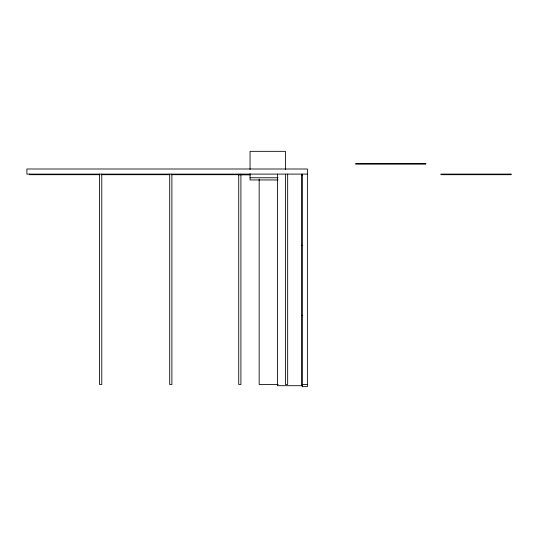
<?xml version="1.0" encoding="UTF-8"?>
<svg xmlns="http://www.w3.org/2000/svg" width="538" height="538" viewBox="0 0 538 538"><rect width="100%" height="100%" fill="white"/><g stroke="black" fill="none" stroke-linecap="round" stroke-linejoin="round"><path stroke-width="0.81" d="M307.38 174.11L26.9 174.11L26.9 168.999L307.38 168.999L307.38 386.667L302.269 386.667L302.269 174.11M99.577 174.689L29.455 174.689L29.455 174.11M101.245 174.689L169.699 174.689M171.373 174.689L239.235 174.689M238.724 174.843L250.426 174.843M301.697 175.206L302.269 175.206M250.042 177.762L278.052 177.762M278.052 179.954L250.042 179.954L250.042 173.633M301.697 245.375L302.269 245.375M301.697 315.544L302.269 315.544M278.233 384.475L259.175 384.475L259.175 179.141M302.269 384.475L307.38 384.475M302.269 385.706L277.433 385.706L277.433 174.11M301.697 174.11L301.697 385.706M287.662 174.11L287.662 384.475L285.47 384.475L285.47 174.11M285.47 169.504L285.47 151.333L250.042 151.333L250.042 169.504M240.916 174.11L240.916 384.475L238.724 384.475L238.724 174.11M171.891 174.11L171.891 384.475L169.699 384.475L169.699 174.11M101.769 174.11L101.769 384.475L99.577 384.475L99.577 174.11M425.807 163.579L355.685 163.579L355.685 164.151L425.807 164.151L425.807 163.579M511.1 174.11L440.931 174.11L440.931 174.689L511.1 174.689L511.1 174.11"/></g></svg>
